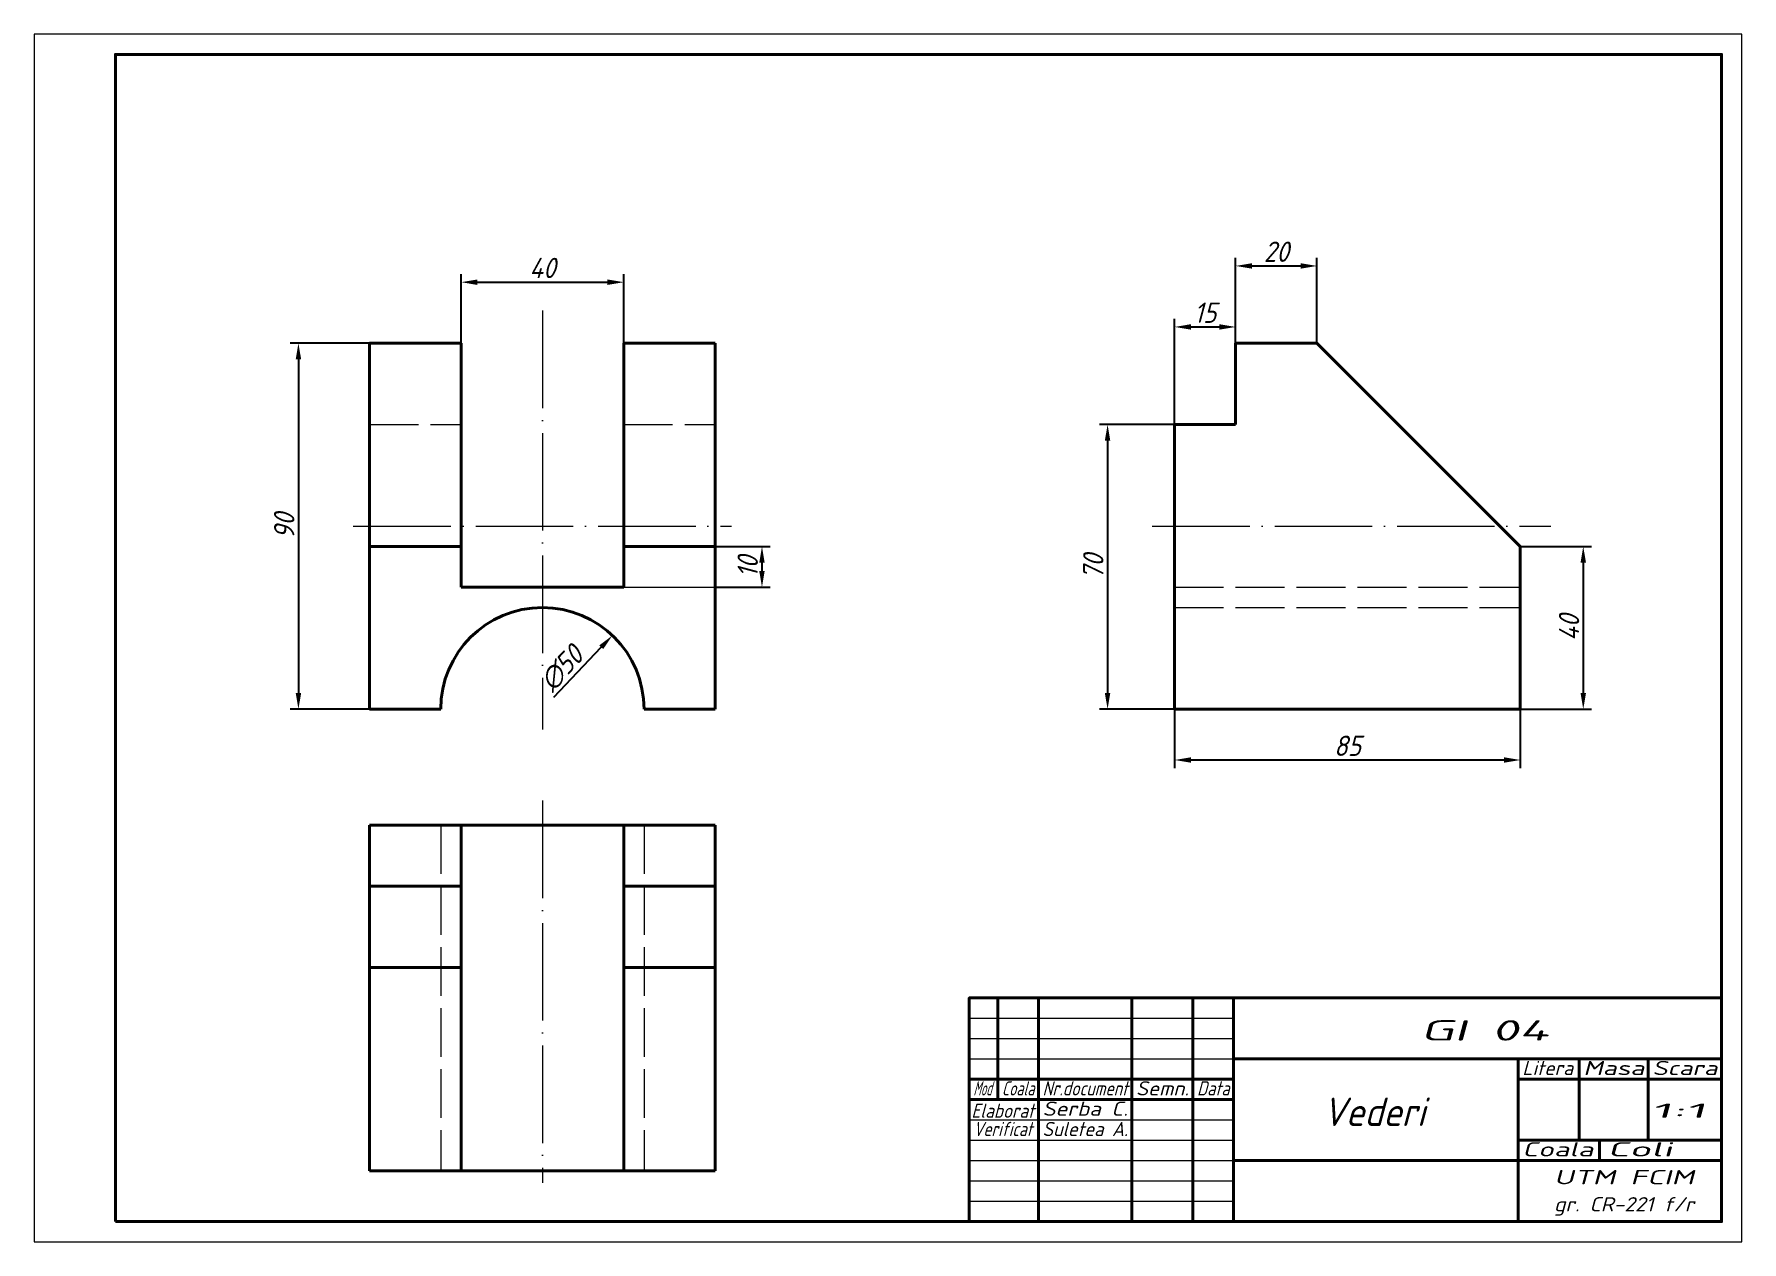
# Model space of a CAD drawing. Header units: inches. Extents: x -210 to 210, y 0 to 297.
import ezdxf
from ezdxf.enums import TextEntityAlignment as Align

# ---------------------------------------------------------------- set-up
doc = ezdxf.new("R2010")
doc.units = ezdxf.units.IN
doc.header["$MEASUREMENT"] = 0
doc.linetypes.add('ACAD_ISO02W100', pattern=[15, 12, -3])
doc.linetypes.add('ACAD_ISO04W100', pattern=[30, 24, -3, 0, -3])
for name, color, linetype, lineweight in [('axa', 10, 'ACAD_ISO04W100', 25), ('contur', 7, 'Continuous', 50), ('cote', 100, 'Continuous', 50), ('inv', 52, 'ACAD_ISO02W100', 25), ('sub', 101, 'Continuous', 25), ('text3.5', 140, 'Continuous', 35), ('text5', 150, 'Continuous', 50), ('text7', 50, 'Continuous', 70)]:
    doc.layers.add(name, color=color, linetype=linetype, lineweight=lineweight)
doc.styles.get("Standard").update_dxf_attribs({"font": 'isocp.shx', "oblique": 15})
doc.dimstyles.get("Standard").update_dxf_attribs({"dimtxt": 5, "dimasz": 4, "dimexe": 2, "dimexo": 0, "dimgap": 1, "dimtad": 1, "dimtoh": 1, "dimdec": 0, "dimzin": 0, "dimtxsty": 'Standard', "dimcen": 0, "dimadec": 0, "dimazin": 0, "dimtfac": 1, "dimtdec": 0, "dimtofl": 0, "dimtmove": 0, "dimatfit": 3, "dimldrblk": 'DOTSMALL', "dimfxl": 1, "dimtolj": 1, "dimtzin": 0, "dimlwd": 35, "dimlwe": 35, "dimarcsym": 0})

# ---------------------------------------------------------------- blocks, each defined once
blk = doc.blocks.new('*D2')
at = {"layer": 'cote', "color": 0, "lineweight": 35, "transparency": 16777216}
for p, q in [((70.5, 201), (52, 201)), ((54, 197), (54, 135)), ((70.5, 131), (52, 131))]:
    blk.add_line(p, q, dxfattribs=at)
at = {"layer": 'cote', "color": 0, "transparency": 16777216}
for points in [[(53.33, 197), (54.67, 197), (54, 201)], [(53.33, 135), (54.67, 135), (54, 131)]]:
    blk.add_solid(points, dxfattribs=at)
at = {"layer": 'Defpoints', "color": 0, "transparency": 16777216}
for p in [(70.5, 201), (54, 131), (70.5, 131)]:
    blk.add_point(p, dxfattribs=at)
at = {"layer": 'cote', "color": 0, "transparency": 16777216, "insert": (50.5, 166), "char_height": 5, "attachment_point": 5, "rotation": 90}
blk.add_mtext('\\A1;70', dxfattribs=at)
blk = doc.blocks.new('_DotSmall')
at = {"color": 0, "linetype": 'ByBlock', "const_width": 0.5}
blk.add_lwpolyline([(-0.0625, 0, 1), (0.0625, 0, 1)], format="xyb", close=True, dxfattribs=at)
blk = doc.blocks.new('*D3')
at = {"layer": 'cote', "color": 0, "lineweight": 35, "transparency": 16777216}
for p, q in [((70.5, 201), (70.5, 227)), ((85.5, 201), (85.5, 227)), ((74.5, 225), (81.5, 225))]:
    blk.add_line(p, q, dxfattribs=at)
at = {"layer": 'cote', "color": 0, "transparency": 16777216}
for points in [[(74.5, 225.67), (74.5, 224.33), (70.5, 225)], [(81.5, 225.67), (81.5, 224.33), (85.5, 225)]]:
    blk.add_solid(points, dxfattribs=at)
at = {"layer": 'Defpoints', "color": 0, "transparency": 16777216}
for p in [(85.5, 225), (70.5, 201), (85.5, 201)]:
    blk.add_point(p, dxfattribs=at)
at = {"layer": 'cote', "color": 0, "transparency": 16777216, "insert": (78, 228.5), "char_height": 5, "attachment_point": 5}
blk.add_mtext('\\A1;15', dxfattribs=at)
blk = doc.blocks.new('*D4')
at = {"layer": 'cote', "color": 0, "lineweight": 35, "transparency": 16777216}
for p, q in [((85.5, 221), (85.5, 242)), ((89.5, 240), (101.5, 240)), ((105.5, 221), (105.5, 242))]:
    blk.add_line(p, q, dxfattribs=at)
at = {"layer": 'cote', "color": 0, "transparency": 16777216}
for points in [[(89.5, 240.67), (89.5, 239.33), (85.5, 240)], [(101.5, 240.67), (101.5, 239.33), (105.5, 240)]]:
    blk.add_solid(points, dxfattribs=at)
at = {"layer": 'Defpoints', "color": 0, "transparency": 16777216}
for p in [(105.5, 240), (85.5, 221), (105.5, 221)]:
    blk.add_point(p, dxfattribs=at)
at = {"layer": 'cote', "color": 0, "transparency": 16777216, "insert": (95.5, 243.5), "char_height": 5, "attachment_point": 5}
blk.add_mtext('\\A1;20', dxfattribs=at)
blk = doc.blocks.new('*D5')
at = {"layer": 'cote', "color": 0, "lineweight": 35, "transparency": 16777216}
for p, q in [((70.5, 131), (70.5, 116.5)), ((155.5, 131), (155.5, 116.5)), ((74.5, 118.5), (151.5, 118.5))]:
    blk.add_line(p, q, dxfattribs=at)
at = {"layer": 'cote', "color": 0, "transparency": 16777216}
for points in [[(74.5, 119.17), (74.5, 117.83), (70.5, 118.5)], [(151.5, 119.17), (151.5, 117.83), (155.5, 118.5)]]:
    blk.add_solid(points, dxfattribs=at)
at = {"layer": 'Defpoints', "color": 0, "transparency": 16777216}
for p in [(70.5, 131), (155.5, 131), (155.5, 118.5)]:
    blk.add_point(p, dxfattribs=at)
at = {"layer": 'cote', "color": 0, "transparency": 16777216, "insert": (113, 122), "char_height": 5, "attachment_point": 5}
blk.add_mtext('\\A1;85', dxfattribs=at)
blk = doc.blocks.new('*D6')
at = {"layer": 'cote', "color": 0, "lineweight": 35, "transparency": 16777216}
for p, q in [((155.5, 171), (173, 171)), ((171, 167), (171, 135)), ((155.5, 131), (173, 131))]:
    blk.add_line(p, q, dxfattribs=at)
at = {"layer": 'cote', "color": 0, "transparency": 16777216}
for points in [[(170.33, 167), (171.67, 167), (171, 171)], [(170.33, 135), (171.67, 135), (171, 131)]]:
    blk.add_solid(points, dxfattribs=at)
at = {"layer": 'Defpoints', "color": 0, "transparency": 16777216}
for p in [(155.5, 171), (155.5, 131), (171, 131)]:
    blk.add_point(p, dxfattribs=at)
at = {"layer": 'cote', "color": 0, "transparency": 16777216, "insert": (167.5, 151), "char_height": 5, "attachment_point": 5, "rotation": 90}
blk.add_mtext('\\A1;40', dxfattribs=at)
blk = doc.blocks.new('*D8')
at = {"layer": 'cote', "color": 0, "lineweight": 35, "transparency": 16777216}
blk.add_line((-82.2, 133.94), (-70.54, 146.22), dxfattribs=at)
at = {"layer": 'cote', "color": 0, "transparency": 16777216}
blk.add_solid([(-71.02, 146.68), (-70.05, 145.77), (-67.78, 149.12)], dxfattribs=at)
at = {"layer": 'Defpoints', "color": 0, "transparency": 16777216}
for p in [(-67.78, 149.12), (-102.22, 112.88)]:
    blk.add_point(p, dxfattribs=at)
at = {"layer": 'cote', "color": 0, "transparency": 16777216, "insert": (-80.29, 141.04), "char_height": 5, "attachment_point": 5, "rotation": 46.4688}
blk.add_mtext('\\A1;∅50', dxfattribs=at)
blk = doc.blocks.new('*D9')
at = {"layer": 'cote', "color": 0, "lineweight": 35, "transparency": 16777216}
for p, q in [((-105, 221), (-105, 238)), ((-101, 236), (-69, 236)), ((-65, 221), (-65, 238))]:
    blk.add_line(p, q, dxfattribs=at)
at = {"layer": 'cote', "color": 0, "transparency": 16777216}
for points in [[(-101, 236.67), (-101, 235.33), (-105, 236)], [(-69, 236.67), (-69, 235.33), (-65, 236)]]:
    blk.add_solid(points, dxfattribs=at)
at = {"layer": 'Defpoints', "color": 0, "transparency": 16777216}
for p in [(-65, 236), (-105, 221), (-65, 221)]:
    blk.add_point(p, dxfattribs=at)
at = {"layer": 'cote', "color": 0, "transparency": 16777216, "insert": (-85, 239.5), "char_height": 5, "attachment_point": 5}
blk.add_mtext('\\A1;40', dxfattribs=at)
blk = doc.blocks.new('*D10')
at = {"layer": 'cote', "color": 0, "lineweight": 35, "transparency": 16777216}
for p, q in [((-127.5, 221), (-147, 221)), ((-145, 217), (-145, 135)), ((-127.5, 131), (-147, 131))]:
    blk.add_line(p, q, dxfattribs=at)
at = {"layer": 'cote', "color": 0, "transparency": 16777216}
for points in [[(-145.67, 217), (-144.33, 217), (-145, 221)], [(-145.67, 135), (-144.33, 135), (-145, 131)]]:
    blk.add_solid(points, dxfattribs=at)
at = {"layer": 'Defpoints', "color": 0, "transparency": 16777216}
for p in [(-127.5, 221), (-145, 131), (-127.5, 131)]:
    blk.add_point(p, dxfattribs=at)
at = {"layer": 'cote', "color": 0, "transparency": 16777216, "insert": (-148.5, 176), "char_height": 5, "attachment_point": 5, "rotation": 90}
blk.add_mtext('\\A1;90', dxfattribs=at)
blk = doc.blocks.new('*D13')
at = {"layer": 'cote', "color": 0, "lineweight": 35, "transparency": 16777216}
for p, q in [((-42.5, 171), (-29, 171)), ((-31, 167), (-31, 165)), ((-42.5, 161), (-29, 161))]:
    blk.add_line(p, q, dxfattribs=at)
at = {"layer": 'cote', "color": 0, "transparency": 16777216}
for points in [[(-31.67, 167), (-30.33, 167), (-31, 171)], [(-31.67, 165), (-30.33, 165), (-31, 161)]]:
    blk.add_solid(points, dxfattribs=at)
at = {"layer": 'Defpoints', "color": 0, "transparency": 16777216}
for p in [(-42.5, 171), (-42.5, 161), (-31, 161)]:
    blk.add_point(p, dxfattribs=at)
at = {"layer": 'cote', "color": 0, "transparency": 16777216, "insert": (-34.5, 166), "char_height": 5, "attachment_point": 5, "rotation": 90}
blk.add_mtext('\\A1;10', dxfattribs=at)

msp = doc.modelspace()

# ---------------------------------------------------------------- linework, layer by layer
at = {"layer": 'axa'}
for p, q in [((-85, 229), (-85, 126)), ((-131.5, 176), (-38.5, 176)), ((65, 176), (163, 176)), ((-85, 108.5), (-85, 14.5))]:
    msp.add_line(p, q, dxfattribs=at)
at = {"layer": 'contur'}
for p, q in [((-105, 221), (-127.5, 221)), ((-127.5, 221), (-127.5, 131)), ((-105, 221), (-105, 161)), ((-65, 221), (-65, 161)), ((-65, 221), (-42.5, 221)), ((-42.5, 221), (-42.5, 131)), ((85.5, 201), (85.5, 221)), ((85.5, 221), (105.5, 221)), ((155.5, 171), (105.5, 221)), ((70.5, 131), (70.5, 201)), ((70.5, 201), (85.5, 201)), ((-127.5, 171), (-105, 171)), ((-65, 171), (-42.5, 171)), ((-65, 171), (-42.5, 171)), ((155.5, 131), (155.5, 171)), ((-105, 161), (-65, 161)), ((-127.5, 131), (-110, 131)), ((-42.5, 131), (-60, 131)), ((155.5, 131), (70.5, 131)), ((-105, 102.5), (-127.5, 102.5)), ((-127.5, 102.5), (-127.5, 17.5)), ((-85, 102.5), (-105, 102.5)), ((-105, 102.5), (-105, 17.5)), ((-85, 102.5), (-65, 102.5)), ((-42.5, 102.5), (-65, 102.5)), ((-65, 102.5), (-65, 17.5)), ((-42.5, 17.5), (-42.5, 102.5)), ((-127.5, 87.5), (-105, 87.5)), ((-65, 87.5), (-42.5, 87.5)), ((-105, 67.5), (-127.5, 67.5)), ((-42.5, 67.5), (-65, 67.5)), ((27, 60), (27, 35)), ((37, 60), (37, 5)), ((60, 60), (60, 5)), ((75, 60), (75, 5)), ((85, 60), (85, 5)), ((85, 60), (85, 45)), ((85, 45), (205, 45)), ((155, 45), (155, 5)), ((170, 40), (170, 45)), ((187, 40), (187, 45)), ((20, 40), (85, 40)), ((205, 40), (155, 40)), ((170, 40), (170, 25)), ((187, 40), (187, 25)), ((20, 35), (85, 35)), ((205, 25), (155, 25)), ((155, 25), (175, 25)), ((175, 25), (205, 25)), ((175, 25), (175, 20)), ((-127.5, 17.5), (-42.5, 17.5)), ((155, 20), (85, 20)), ((205, 20), (155, 20))]:
    msp.add_line(p, q, dxfattribs=at)
for points in [[(-190, 5), (205, 5), (205, 292), (-190, 292)], [(20, 5), (205, 5), (205, 60), (20, 60)]]:
    msp.add_lwpolyline(points, close=True, dxfattribs=at)
msp.add_arc((-85, 131), 25, 0, 180, dxfattribs=at)
at = {"layer": 'inv'}
for p, q in [((-127.5, 201), (-105, 201)), ((-65, 201), (-42.5, 201)), ((70.5, 161), (155.5, 161)), ((70.5, 156), (155.5, 156)), ((-110, 102.5), (-110, 17.5)), ((-60, 102.5), (-60, 17.5))]:
    msp.add_line(p, q, dxfattribs=at)
at = {"layer": 'sub'}
for p, q in [((-65, 161), (-42.5, 161)), ((20, 55), (85, 55)), ((20, 50), (85, 50)), ((20, 45), (85, 45)), ((20, 30), (85, 30)), ((20, 25), (85, 25)), ((20, 20), (85, 20)), ((20, 15), (85, 15)), ((20, 10), (85, 10))]:
    msp.add_line(p, q, dxfattribs=at)
msp.add_lwpolyline([(-210, 0), (210, 0), (210, 297), (-210, 297)], close=True, dxfattribs=at)

# ---------------------------------------------------------------- texts
at = {"layer": 'text3.5', "oblique": 15}
for s, width, p, p2 in [('Litera', 1.024435, (156, 41), (168.5, 41)), ('Masa', 1.483591, (171, 41), (186, 41)), ('Scara', 1.39108, (188, 41), (204, 41)), ('Mod', 0.598007, (21, 36), (25.5, 36)), ('Coala', 0.740614, (28, 36), (36, 36)), ('Nr.document', 0.839161, (38, 36), (59, 36)), ('Semn.', 1.142857, (61, 36), (74, 36)), ('Data', 0.850896, (76, 36), (84, 36)), ('Elaborat', 0.894661, (20.5, 30.5), (36, 30.5)), ('Serba C.', 1.263158, (38, 31), (59, 31)), ('1:1', 3.354037, (187.81, 30.5), (201.31, 30.5)), ('Verificat', 0.804438, (21, 26), (35.5, 26)), ('Suletea A.', 0.991736, (38, 26), (59, 26)), ('Coala', 1.620092, (156, 21), (173.5, 21)), ('Coli', 2.344322, (177, 21), (193, 21)), ('UTM FCIM', 1.842457, (163.79, 14.15), (198.29, 14.15)), ('gr. CR-221 f/r', 1.194805, (163.79, 7.5), (198.29, 7.5))]:
    msp.add_text(s, height=3.5, dxfattribs=dict(at, width=width)).set_placement(p, p2, align=Align.FIT)
at = {"layer": 'text5', "oblique": 15, "width": 2.210526}
msp.add_text('GI 04', height=5, dxfattribs=at).set_placement((131, 49.5), (162.5, 49.5), align=Align.FIT)
at = {"layer": 'text7', "oblique": 15}
msp.add_text('Vederi', height=7, dxfattribs=at).set_placement((119.5, 32), align=Align.MIDDLE)

# ---------------------------------------------------------------- dimensions: what is measured, and where the dimension line sits
at = {"layer": 'cote'}
for base, p1, p2, picture, middle in [((105.5, 240), (85.5, 221), (105.5, 221), '*D4', (95.5, 243.5)), ((-65, 236), (-105, 221), (-65, 221), '*D9', (-85, 239.5)), ((85.5, 225), (70.5, 201), (85.5, 201), '*D3', (78, 228.5)), ((155.5, 118.5), (70.5, 131), (155.5, 131), '*D5', (113, 122))]:
    dim = msp.add_linear_dim(base=base, p1=p1, p2=p2, dimstyle='Standard', dxfattribs=at)
    dim.commit()
    dim.dimension.update_dxf_attribs({"geometry": picture, "text_midpoint": middle})
for base, p1, p2, picture, middle in [((-145, 131), (-127.5, 221), (-127.5, 131), '*D10', (-148.5, 176)), ((54, 131), (70.5, 201), (70.5, 131), '*D2', (50.5, 166)), ((-31, 161), (-42.5, 171), (-42.5, 161), '*D13', (-34.5, 166)), ((171, 131), (155.5, 171), (155.5, 131), '*D6', (167.5, 151))]:
    dim = msp.add_linear_dim(base=base, p1=p1, p2=p2, angle=90, dimstyle='Standard', dxfattribs=at)
    dim.commit()
    dim.dimension.update_dxf_attribs({"geometry": picture, "text_midpoint": middle})
dim = msp.add_diameter_dim_2p(p1=(-102.22, 112.88), p2=(-67.78, 149.12), dimstyle='Standard', dxfattribs=at)
dim.commit()
dim.dimension.update_dxf_attribs({"geometry": '*D8', "text_midpoint": (-77.75, 138.63), "dimtype": 163})

doc.saveas('drawing.dxf')
